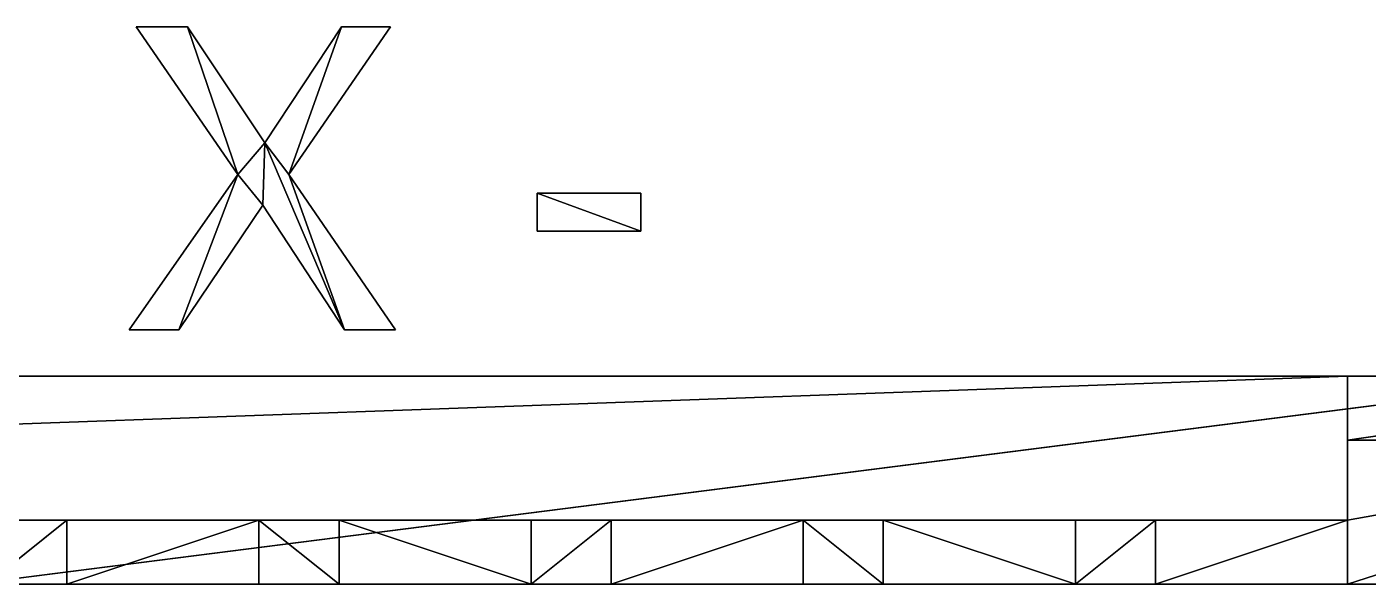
# Model space of a CAD drawing. Extents: x 0 to 171, y -3 to 23.
# Drawn here: x 106.75 to 148.64, y 5.25 to 22.66 of the extents above; entities that cross this region are included whole.
import ezdxf

# ---------------------------------------------------------------- set-up
doc = ezdxf.new("R2010")
doc.units = 0
doc.layers.get('0').update_dxf_attribs({"color": 13, "linetype": 'CONTINUOUS'})

# ---------------------------------------------------------------- blocks, each defined once
blk = doc.blocks.new('GROUP25_1')
at = {"color": 178}
for p, q in [((113.338, 18.046, 0.051), (110.162, 22.659, 0.051)), ((110.162, 22.659, 0.051), (111.766, 22.659, 0.051)), ((111.766, 22.659, 0.051), (114.182, 19.038, 0.051)), ((114.182, 19.038, 0.051), (116.579, 22.659, 0.051)), ((118.106, 22.659, 0.051), (114.93, 18.046, 0.051)), ((116.579, 22.659, 0.051), (118.106, 22.659, 0.051)), ((109.95, 13.194, 0.051), (113.338, 18.046, 0.051)), ((114.93, 18.046, 0.051), (118.261, 13.194, 0.051)), ((122.693, 17.466, 0.051), (125.927, 17.466, 0.051)), ((122.693, 16.274, 0.051), (122.693, 17.466, 0.051)), ((125.927, 17.466, 0.051), (125.927, 16.274, 0.051)), ((114.118, 17.086, 0.051), (111.496, 13.194, 0.051)), ((116.669, 13.194, 0.051), (114.118, 17.086, 0.051)), ((125.927, 16.274, 0.051), (122.693, 16.274, 0.051)), ((111.496, 13.194, 0.051), (109.95, 13.194, 0.051)), ((118.261, 13.194, 0.051), (116.669, 13.194, 0.051))]:
    blk.add_line(p, q, dxfattribs=at)
for p, q in [((6, 11.75, 27), (162, 11.75, 23)), ((6, 11.75, 27), (165, 11.75, 23)), ((6, 11.75, 27), (165, 11.75, 27)), ((162, 11.75, 23), (9, 11.75, 23)), ((9, 11.75, 23), (148, 11.75, 20.5)), ((9, 11.75, 23), (162, 11.75, 20.5)), ((15, 11.75, 34.5), (165, 11.75, 27)), ((15, 11.75, 34.5), (168, 11.75, 27)), ((148, 11.75, 20.5), (23, 11.75, 20.5)), ((148, 11.75, 20.5), (23, 7.25, 20.5)), ((168, 11.75, 27), (105, 11.75, 34.5)), ((105, 11.75, 34.5), (156, 11.75, 34.5)), ((105, 5.25, 34.5), (156, 11.75, 34.5)), ((162, 11.75, 20.5), (148, 11.75, 20.5)), ((162, 11.75, 20.5), (148, 9.75, 20.5)), ((148, 11.75, 20.5), (148, 9.75, 20.5)), ((162, 9.75, 20.5), (148, 9.75, 20.5)), ((162, 9.75, 20.5), (148, 7.25, 20.5)), ((162, 9.75, 20.5), (148, 5.25, 20.5)), ((148, 9.75, 20.5), (148, 7.25, 20.5)), ((23, 7.25, 20.5), (108, 7.25, 14)), ((23, 7.25, 20.5), (114, 7.25, 14)), ((23, 7.25, 20.5), (116.5, 7.25, 14)), ((23, 7.25, 20.5), (122.5, 7.25, 14)), ((23, 7.25, 20.5), (125, 7.25, 14)), ((23, 7.25, 20.5), (131, 7.25, 14)), ((23, 7.25, 20.5), (133.5, 7.25, 14)), ((23, 7.25, 20.5), (139.5, 7.25, 14)), ((23, 7.25, 20.5), (142, 7.25, 14)), ((23, 7.25, 20.5), (148, 7.25, 20.5)), ((108, 7.25, 14), (105.5, 5.25, 14)), ((105.5, 7.25, 14), (108, 7.25, 14)), ((114, 7.25), (108, 5.25)), ((108, 5.25), (108, 7.25)), ((108, 7.25), (114, 7.25)), ((108, 7.25, 14), (108, 5.25, 14)), ((108, 7.25, 14), (108, 5.25)), ((108, 7.25, 14), (108, 7.25)), ((114, 7.25, 14), (108, 7.25, 14)), ((108, 7.25, 14), (114, 7.25)), ((108, 7.25, 14), (114, 7.25, 8)), ((114, 5.25), (114, 7.25, 8)), ((114, 7.25, 8), (114, 5.25, 8)), ((114, 5.25), (114, 7.25)), ((114, 7.25), (114, 7.25, 8)), ((114, 5.25, 8), (114, 7.25, 14)), ((114, 7.25, 14), (114, 5.25, 14)), ((114, 7.25, 8), (114, 7.25, 14)), ((114, 7.25, 14), (116.5, 5.25, 14)), ((114, 7.25, 14), (116.5, 7.25, 14)), ((116.5, 7.25), (122.5, 5.25)), ((116.5, 5.25), (116.5, 7.25)), ((116.5, 7.25), (122.5, 7.25)), ((116.5, 7.25, 14), (116.5, 5.25, 14)), ((116.5, 7.25, 14), (116.5, 5.25)), ((116.5, 7.25, 14), (116.5, 7.25)), ((122.5, 7.25, 14), (116.5, 7.25, 14)), ((116.5, 7.25, 14), (122.5, 7.25)), ((122.5, 5.25), (122.5, 7.25, 14)), ((122.5, 7.25, 14), (122.5, 5.25, 14)), ((122.5, 5.25), (122.5, 7.25)), ((122.5, 7.25), (122.5, 7.25, 14)), ((125, 7.25, 14), (122.5, 5.25, 14)), ((122.5, 7.25, 14), (125, 7.25, 14)), ((131, 7.25), (125, 5.25)), ((125, 5.25), (125, 7.25)), ((125, 7.25), (131, 7.25)), ((125, 7.25, 14), (125, 5.25, 14)), ((125, 7.25, 14), (125, 5.25)), ((125, 7.25, 14), (125, 7.25)), ((131, 7.25, 14), (125, 7.25, 14)), ((125, 7.25, 14), (131, 7.25)), ((125, 7.25, 14), (131, 7.25, 8)), ((131, 5.25), (131, 7.25, 8)), ((131, 7.25, 8), (131, 5.25, 8)), ((131, 5.25), (131, 7.25)), ((131, 7.25), (131, 7.25, 8)), ((131, 7.25, 8), (131, 5.25, 14)), ((131, 7.25, 8), (131, 7.25, 14)), ((131, 7.25, 14), (131, 5.25, 14)), ((131, 7.25, 14), (133.5, 5.25, 14)), ((131, 7.25, 14), (133.5, 7.25, 14)), ((133.5, 7.25), (139.5, 5.25)), ((133.5, 5.25), (133.5, 7.25)), ((133.5, 7.25), (139.5, 7.25)), ((133.5, 7.25, 14), (133.5, 5.25, 14)), ((133.5, 7.25, 14), (133.5, 5.25)), ((133.5, 7.25, 14), (133.5, 7.25)), ((139.5, 7.25, 14), (133.5, 7.25, 14)), ((133.5, 7.25, 14), (139.5, 7.25)), ((139.5, 7.25), (139.5, 5.25, 14)), ((139.5, 5.25), (139.5, 7.25)), ((139.5, 7.25), (139.5, 7.25, 14)), ((139.5, 7.25, 14), (139.5, 5.25, 14)), ((142, 7.25, 14), (139.5, 5.25, 14)), ((139.5, 7.25, 14), (142, 7.25, 14)), ((148, 7.25), (142, 5.25)), ((142, 5.25), (142, 7.25)), ((142, 7.25), (148, 7.25)), ((142, 7.25, 14), (142, 5.25, 14)), ((142, 7.25, 14), (142, 5.25)), ((142, 7.25, 14), (142, 7.25)), ((142, 7.25, 14), (148, 7.25)), ((142, 7.25, 14), (148, 7.25, 20.5)), ((148, 7.25), (148, 5.25)), ((148, 7.25), (148, 5.25, 20.5)), ((148, 7.25), (148, 7.25, 20.5)), ((148, 7.25, 20.5), (148, 5.25, 20.5)), ((162, 5.25, 34.5), (3, 5.25, 27)), ((162, 5.25, 34.5), (6, 5.25, 23)), ((162, 5.25, 34.5), (6, 5.25, 27)), ((162, 5.25, 23), (9, 5.25, 20.5)), ((162, 5.25, 23), (9, 5.25, 23)), ((162, 5.25, 34.5), (9, 5.25, 23)), ((162, 5.25, 23), (23, 5.25, 20.5)), ((23, 5.25, 20.5), (148, 5.25, 20.5)), ((148, 5.25, 20.5), (37.5, 5.25, 14)), ((148, 5.25, 20.5), (40, 5.25, 14)), ((148, 5.25, 20.5), (46, 5.25, 14)), ((148, 5.25, 20.5), (48.5, 5.25, 14)), ((148, 5.25, 20.5), (54.5, 5.25, 14)), ((148, 5.25, 20.5), (57, 5.25, 14)), ((148, 5.25, 20.5), (63, 5.25, 14)), ((148, 5.25, 20.5), (65.5, 5.25, 14)), ((148, 5.25, 20.5), (71.5, 5.25, 14)), ((148, 5.25, 20.5), (74, 5.25, 14)), ((156, 5.25, 34.5), (105, 5.25, 34.5)), ((105.5, 5.25, 14), (108, 5.25, 14)), ((114, 5.25), (108, 5.25)), ((108, 5.25), (108, 5.25, 14)), ((114, 5.25, 8), (108, 5.25)), ((114, 5.25, 8), (108, 5.25, 14)), ((108, 5.25, 14), (114, 5.25, 14)), ((114, 5.25, 8), (114, 5.25)), ((114, 5.25, 14), (114, 5.25, 8)), ((114, 5.25, 14), (116.5, 5.25, 14)), ((122.5, 5.25), (116.5, 5.25)), ((116.5, 5.25), (116.5, 5.25, 14)), ((122.5, 5.25, 14), (116.5, 5.25)), ((116.5, 5.25, 14), (122.5, 5.25, 14)), ((122.5, 5.25, 14), (122.5, 5.25)), ((122.5, 5.25, 14), (125, 5.25, 14)), ((131, 5.25), (125, 5.25)), ((125, 5.25), (125, 5.25, 14)), ((131, 5.25), (125, 5.25, 14)), ((131, 5.25, 8), (125, 5.25, 14)), ((125, 5.25, 14), (131, 5.25, 14)), ((131, 5.25, 8), (131, 5.25)), ((131, 5.25, 14), (131, 5.25, 8)), ((131, 5.25, 14), (133.5, 5.25, 14)), ((139.5, 5.25), (133.5, 5.25)), ((133.5, 5.25), (133.5, 5.25, 14)), ((139.5, 5.25), (133.5, 5.25, 14)), ((133.5, 5.25, 14), (139.5, 5.25, 14)), ((139.5, 5.25, 14), (139.5, 5.25)), ((142, 5.25, 14), (139.5, 5.25, 14)), ((148, 5.25, 20.5), (139.5, 5.25, 14)), ((148, 5.25), (142, 5.25)), ((142, 5.25), (142, 5.25, 14)), ((148, 5.25, 20.5), (142, 5.25)), ((148, 5.25, 20.5), (142, 5.25, 14)), ((148, 5.25, 20.5), (148, 5.25)), ((162, 5.25, 20.5), (148, 5.25, 20.5)), ((162, 5.25, 23), (148, 5.25, 20.5))]:
    blk.add_line(p, q)
mesh = blk.add_polyface(dxfattribs=at)
corners = [(111.496, 13.194, 0.051), (113.338, 18.046, 0.051), (109.95, 13.194, 0.051), (114.118, 17.086, 0.051), (111.766, 22.659, 0.051), (110.162, 22.659, 0.051), (114.182, 19.038, 0.051), (116.669, 13.194, 0.051), (114.93, 18.046, 0.051), (118.261, 13.194, 0.051), (116.579, 22.659, 0.051), (118.106, 22.659, 0.051)]
mesh.append_faces([[corners[k] for k in face] for face in [(0, 1, 2), (1, 4, 5), (8, 7, 9), (10, 8, 11)]], dxfattribs={"vtx0": -1, "color": 178})
mesh.append_faces([[corners[k] for k in face] for face in [(4, 1, 6)]], dxfattribs={"vtx0": -1, "vtx1": -1, "color": 178})
mesh.append_faces([[corners[k] for k in face] for face in [(6, 1, 3), (6, 7, 8)]], dxfattribs={"vtx0": -1, "vtx1": -1, "vtx2": -1, "color": 178})
mesh.append_faces([[corners[k] for k in face] for face in [(1, 0, 3), (6, 3, 7), (8, 10, 6)]], dxfattribs={"vtx0": -1, "vtx2": -1, "color": 178})
mesh = blk.add_polyface(dxfattribs=at)
corners = [(125.927, 16.274, 0.051), (122.693, 17.466, 0.051), (122.693, 16.274, 0.051), (125.927, 17.466, 0.051)]
mesh.append_faces([[corners[k] for k in face] for face in [(0, 1, 2), (1, 0, 3)]], dxfattribs={"vtx0": -1, "color": 178})
mesh = blk.add_polyface()
corners = [(6, 11.75, 27), (162, 11.75, 23), (9, 11.75, 23)]
mesh.append_faces([[corners[k] for k in face] for face in [(0, 1, 2)]])
mesh = blk.add_polyface()
corners = [(6, 11.75, 27), (165, 11.75, 23), (162, 11.75, 23)]
mesh.append_faces([[corners[k] for k in face] for face in [(0, 1, 2)]])
mesh = blk.add_polyface()
corners = [(165, 11.75, 27), (165, 11.75, 23), (6, 11.75, 27)]
mesh.append_faces([[corners[k] for k in face] for face in [(0, 1, 2)]])
mesh = blk.add_polyface()
corners = [(15, 11.75, 34.5), (165, 11.75, 27), (6, 11.75, 27)]
mesh.append_faces([[corners[k] for k in face] for face in [(0, 1, 2)]])
mesh = blk.add_polyface()
corners = [(9, 11.75, 23), (148, 11.75, 20.5), (23, 11.75, 20.5)]
mesh.append_faces([[corners[k] for k in face] for face in [(0, 1, 2)]])
mesh = blk.add_polyface()
corners = [(9, 11.75, 23), (162, 11.75, 20.5), (148, 11.75, 20.5)]
mesh.append_faces([[corners[k] for k in face] for face in [(0, 1, 2)]])
mesh = blk.add_polyface()
corners = [(162, 11.75, 23), (162, 11.75, 20.5), (9, 11.75, 23)]
mesh.append_faces([[corners[k] for k in face] for face in [(0, 1, 2)]])
mesh = blk.add_polyface()
corners = [(15, 11.75, 34.5), (168, 11.75, 27), (165, 11.75, 27)]
mesh.append_faces([[corners[k] for k in face] for face in [(0, 1, 2)]])
mesh = blk.add_polyface()
corners = [(15, 11.75, 34.5), (105, 11.75, 34.5), (168, 11.75, 27), (66, 11.75, 34.5)]
mesh.append_faces([[corners[k] for k in face] for face in [(0, 1, 2), (1, 0, 3)]], dxfattribs={"vtx0": -1})
mesh = blk.add_polyface()
corners = [(148, 11.75, 20.5), (23, 7.25, 20.5), (23, 11.75, 20.5)]
mesh.append_faces([[corners[k] for k in face] for face in [(0, 1, 2)]])
mesh = blk.add_polyface()
corners = [(148, 11.75, 20.5), (148, 7.25, 20.5), (23, 7.25, 20.5), (148, 9.75, 20.5)]
mesh.append_faces([[corners[k] for k in face] for face in [(0, 1, 2), (1, 0, 3)]], dxfattribs={"vtx0": -1})
mesh = blk.add_polyface()
corners = [(156, 11.75, 34.5), (168, 11.75, 27), (105, 11.75, 34.5)]
mesh.append_faces([[corners[k] for k in face] for face in [(0, 1, 2)]])
mesh = blk.add_polyface()
corners = [(156, 11.75, 34.5), (105, 11.75, 34.5), (105, 5.25, 34.5)]
mesh.append_faces([[corners[k] for k in face] for face in [(0, 1, 2)]])
mesh = blk.add_polyface()
corners = [(156, 11.75, 34.5), (105, 5.25, 34.5), (156, 5.25, 34.5)]
mesh.append_faces([[corners[k] for k in face] for face in [(0, 1, 2)]])
mesh = blk.add_polyface()
corners = [(162, 11.75, 20.5), (148, 9.75, 20.5), (148, 11.75, 20.5)]
mesh.append_faces([[corners[k] for k in face] for face in [(0, 1, 2)]])
mesh = blk.add_polyface()
corners = [(162, 9.75, 20.5), (148, 9.75, 20.5), (162, 11.75, 20.5)]
mesh.append_faces([[corners[k] for k in face] for face in [(0, 1, 2)]])
mesh = blk.add_polyface()
corners = [(162, 9.75, 20.5), (148, 7.25, 20.5), (148, 9.75, 20.5)]
mesh.append_faces([[corners[k] for k in face] for face in [(0, 1, 2)]])
mesh = blk.add_polyface()
corners = [(162, 9.75, 20.5), (148, 5.25, 20.5), (148, 7.25, 20.5)]
mesh.append_faces([[corners[k] for k in face] for face in [(0, 1, 2)]])
mesh = blk.add_polyface()
corners = [(162, 5.25, 20.5), (148, 5.25, 20.5), (162, 9.75, 20.5)]
mesh.append_faces([[corners[k] for k in face] for face in [(0, 1, 2)]])
mesh = blk.add_polyface()
corners = [(23, 7.25, 20.5), (108, 7.25, 14), (105.5, 7.25, 14)]
mesh.append_faces([[corners[k] for k in face] for face in [(0, 1, 2)]])
mesh = blk.add_polyface()
corners = [(23, 7.25, 20.5), (114, 7.25, 14), (108, 7.25, 14)]
mesh.append_faces([[corners[k] for k in face] for face in [(0, 1, 2)]])
mesh = blk.add_polyface()
corners = [(23, 7.25, 20.5), (116.5, 7.25, 14), (114, 7.25, 14)]
mesh.append_faces([[corners[k] for k in face] for face in [(0, 1, 2)]])
mesh = blk.add_polyface()
corners = [(23, 7.25, 20.5), (122.5, 7.25, 14), (116.5, 7.25, 14)]
mesh.append_faces([[corners[k] for k in face] for face in [(0, 1, 2)]])
mesh = blk.add_polyface()
corners = [(23, 7.25, 20.5), (125, 7.25, 14), (122.5, 7.25, 14)]
mesh.append_faces([[corners[k] for k in face] for face in [(0, 1, 2)]])
mesh = blk.add_polyface()
corners = [(23, 7.25, 20.5), (131, 7.25, 14), (125, 7.25, 14)]
mesh.append_faces([[corners[k] for k in face] for face in [(0, 1, 2)]])
mesh = blk.add_polyface()
corners = [(23, 7.25, 20.5), (133.5, 7.25, 14), (131, 7.25, 14)]
mesh.append_faces([[corners[k] for k in face] for face in [(0, 1, 2)]])
mesh = blk.add_polyface()
corners = [(23, 7.25, 20.5), (139.5, 7.25, 14), (133.5, 7.25, 14)]
mesh.append_faces([[corners[k] for k in face] for face in [(0, 1, 2)]])
mesh = blk.add_polyface()
corners = [(23, 7.25, 20.5), (142, 7.25, 14), (139.5, 7.25, 14)]
mesh.append_faces([[corners[k] for k in face] for face in [(0, 1, 2)]])
mesh = blk.add_polyface()
corners = [(148, 7.25, 20.5), (142, 7.25, 14), (23, 7.25, 20.5)]
mesh.append_faces([[corners[k] for k in face] for face in [(0, 1, 2)]])
mesh = blk.add_polyface()
corners = [(108, 7.25, 14), (105.5, 5.25, 14), (105.5, 7.25, 14)]
mesh.append_faces([[corners[k] for k in face] for face in [(0, 1, 2)]])
mesh = blk.add_polyface()
corners = [(108, 5.25, 14), (105.5, 5.25, 14), (108, 7.25, 14)]
mesh.append_faces([[corners[k] for k in face] for face in [(0, 1, 2)]])
mesh = blk.add_polyface()
corners = [(114, 7.25), (108, 5.25), (108, 7.25)]
mesh.append_faces([[corners[k] for k in face] for face in [(0, 1, 2)]])
mesh = blk.add_polyface()
corners = [(114, 5.25), (108, 5.25), (114, 7.25)]
mesh.append_faces([[corners[k] for k in face] for face in [(0, 1, 2)]])
mesh = blk.add_polyface()
corners = [(108, 7.25, 14), (108, 5.25), (108, 5.25, 14)]
mesh.append_faces([[corners[k] for k in face] for face in [(0, 1, 2)]])
mesh = blk.add_polyface()
corners = [(108, 7.25), (108, 5.25), (108, 7.25, 14)]
mesh.append_faces([[corners[k] for k in face] for face in [(0, 1, 2)]])
mesh = blk.add_polyface()
corners = [(108, 7.25, 14), (114, 7.25), (108, 7.25)]
mesh.append_faces([[corners[k] for k in face] for face in [(0, 1, 2)]])
mesh = blk.add_polyface()
corners = [(108, 7.25, 14), (114, 7.25, 8), (114, 7.25)]
mesh.append_faces([[corners[k] for k in face] for face in [(0, 1, 2)]])
mesh = blk.add_polyface()
corners = [(114, 7.25, 14), (114, 7.25, 8), (108, 7.25, 14)]
mesh.append_faces([[corners[k] for k in face] for face in [(0, 1, 2)]])
mesh = blk.add_polyface()
corners = [(114, 7.25, 8), (114, 5.25, 8), (114, 5.25)]
mesh.append_faces([[corners[k] for k in face] for face in [(0, 1, 2)]])
mesh = blk.add_polyface()
corners = [(114, 7.25), (114, 7.25, 8), (114, 5.25)]
mesh.append_faces([[corners[k] for k in face] for face in [(0, 1, 2)]])
mesh = blk.add_polyface()
corners = [(114, 7.25, 14), (114, 5.25, 14), (114, 5.25, 8)]
mesh.append_faces([[corners[k] for k in face] for face in [(0, 1, 2)]])
mesh = blk.add_polyface()
corners = [(114, 7.25, 14), (114, 5.25, 8), (114, 7.25, 8)]
mesh.append_faces([[corners[k] for k in face] for face in [(0, 1, 2)]])
mesh = blk.add_polyface()
corners = [(116.5, 5.25, 14), (114, 5.25, 14), (114, 7.25, 14)]
mesh.append_faces([[corners[k] for k in face] for face in [(0, 1, 2)]])
mesh = blk.add_polyface()
corners = [(116.5, 5.25, 14), (114, 7.25, 14), (116.5, 7.25, 14)]
mesh.append_faces([[corners[k] for k in face] for face in [(0, 1, 2)]])
mesh = blk.add_polyface()
corners = [(122.5, 5.25), (116.5, 5.25), (116.5, 7.25)]
mesh.append_faces([[corners[k] for k in face] for face in [(0, 1, 2)]])
mesh = blk.add_polyface()
corners = [(122.5, 5.25), (116.5, 7.25), (122.5, 7.25)]
mesh.append_faces([[corners[k] for k in face] for face in [(0, 1, 2)]])
mesh = blk.add_polyface()
corners = [(116.5, 7.25, 14), (116.5, 5.25), (116.5, 5.25, 14)]
mesh.append_faces([[corners[k] for k in face] for face in [(0, 1, 2)]])
mesh = blk.add_polyface()
corners = [(116.5, 7.25), (116.5, 5.25), (116.5, 7.25, 14)]
mesh.append_faces([[corners[k] for k in face] for face in [(0, 1, 2)]])
mesh = blk.add_polyface()
corners = [(116.5, 7.25, 14), (122.5, 7.25), (116.5, 7.25)]
mesh.append_faces([[corners[k] for k in face] for face in [(0, 1, 2)]])
mesh = blk.add_polyface()
corners = [(122.5, 7.25, 14), (122.5, 7.25), (116.5, 7.25, 14)]
mesh.append_faces([[corners[k] for k in face] for face in [(0, 1, 2)]])
mesh = blk.add_polyface()
corners = [(122.5, 7.25, 14), (122.5, 5.25, 14), (122.5, 5.25)]
mesh.append_faces([[corners[k] for k in face] for face in [(0, 1, 2)]])
mesh = blk.add_polyface()
corners = [(122.5, 7.25), (122.5, 7.25, 14), (122.5, 5.25)]
mesh.append_faces([[corners[k] for k in face] for face in [(0, 1, 2)]])
mesh = blk.add_polyface()
corners = [(125, 7.25, 14), (122.5, 5.25, 14), (122.5, 7.25, 14)]
mesh.append_faces([[corners[k] for k in face] for face in [(0, 1, 2)]])
mesh = blk.add_polyface()
corners = [(125, 5.25, 14), (122.5, 5.25, 14), (125, 7.25, 14)]
mesh.append_faces([[corners[k] for k in face] for face in [(0, 1, 2)]])
mesh = blk.add_polyface()
corners = [(131, 7.25), (125, 5.25), (125, 7.25)]
mesh.append_faces([[corners[k] for k in face] for face in [(0, 1, 2)]])
mesh = blk.add_polyface()
corners = [(131, 5.25), (125, 5.25), (131, 7.25)]
mesh.append_faces([[corners[k] for k in face] for face in [(0, 1, 2)]])
mesh = blk.add_polyface()
corners = [(125, 7.25, 14), (125, 5.25), (125, 5.25, 14)]
mesh.append_faces([[corners[k] for k in face] for face in [(0, 1, 2)]])
mesh = blk.add_polyface()
corners = [(125, 7.25), (125, 5.25), (125, 7.25, 14)]
mesh.append_faces([[corners[k] for k in face] for face in [(0, 1, 2)]])
mesh = blk.add_polyface()
corners = [(125, 7.25, 14), (131, 7.25), (125, 7.25)]
mesh.append_faces([[corners[k] for k in face] for face in [(0, 1, 2)]])
mesh = blk.add_polyface()
corners = [(125, 7.25, 14), (131, 7.25, 8), (131, 7.25)]
mesh.append_faces([[corners[k] for k in face] for face in [(0, 1, 2)]])
mesh = blk.add_polyface()
corners = [(131, 7.25, 14), (131, 7.25, 8), (125, 7.25, 14)]
mesh.append_faces([[corners[k] for k in face] for face in [(0, 1, 2)]])
mesh = blk.add_polyface()
corners = [(131, 7.25, 8), (131, 5.25, 8), (131, 5.25)]
mesh.append_faces([[corners[k] for k in face] for face in [(0, 1, 2)]])
mesh = blk.add_polyface()
corners = [(131, 7.25), (131, 7.25, 8), (131, 5.25)]
mesh.append_faces([[corners[k] for k in face] for face in [(0, 1, 2)]])
mesh = blk.add_polyface()
corners = [(131, 7.25, 8), (131, 5.25, 14), (131, 5.25, 8)]
mesh.append_faces([[corners[k] for k in face] for face in [(0, 1, 2)]])
mesh = blk.add_polyface()
corners = [(131, 7.25, 14), (131, 5.25, 14), (131, 7.25, 8)]
mesh.append_faces([[corners[k] for k in face] for face in [(0, 1, 2)]])
mesh = blk.add_polyface()
corners = [(133.5, 5.25, 14), (131, 5.25, 14), (131, 7.25, 14)]
mesh.append_faces([[corners[k] for k in face] for face in [(0, 1, 2)]])
mesh = blk.add_polyface()
corners = [(133.5, 5.25, 14), (131, 7.25, 14), (133.5, 7.25, 14)]
mesh.append_faces([[corners[k] for k in face] for face in [(0, 1, 2)]])
mesh = blk.add_polyface()
corners = [(139.5, 5.25), (133.5, 5.25), (133.5, 7.25)]
mesh.append_faces([[corners[k] for k in face] for face in [(0, 1, 2)]])
mesh = blk.add_polyface()
corners = [(139.5, 5.25), (133.5, 7.25), (139.5, 7.25)]
mesh.append_faces([[corners[k] for k in face] for face in [(0, 1, 2)]])
mesh = blk.add_polyface()
corners = [(133.5, 7.25, 14), (133.5, 5.25), (133.5, 5.25, 14)]
mesh.append_faces([[corners[k] for k in face] for face in [(0, 1, 2)]])
mesh = blk.add_polyface()
corners = [(133.5, 7.25), (133.5, 5.25), (133.5, 7.25, 14)]
mesh.append_faces([[corners[k] for k in face] for face in [(0, 1, 2)]])
mesh = blk.add_polyface()
corners = [(133.5, 7.25, 14), (139.5, 7.25), (133.5, 7.25)]
mesh.append_faces([[corners[k] for k in face] for face in [(0, 1, 2)]])
mesh = blk.add_polyface()
corners = [(139.5, 7.25, 14), (139.5, 7.25), (133.5, 7.25, 14)]
mesh.append_faces([[corners[k] for k in face] for face in [(0, 1, 2)]])
mesh = blk.add_polyface()
corners = [(139.5, 7.25), (139.5, 5.25, 14), (139.5, 5.25)]
mesh.append_faces([[corners[k] for k in face] for face in [(0, 1, 2)]])
mesh = blk.add_polyface()
corners = [(139.5, 7.25, 14), (139.5, 5.25, 14), (139.5, 7.25)]
mesh.append_faces([[corners[k] for k in face] for face in [(0, 1, 2)]])
mesh = blk.add_polyface()
corners = [(142, 7.25, 14), (139.5, 5.25, 14), (139.5, 7.25, 14)]
mesh.append_faces([[corners[k] for k in face] for face in [(0, 1, 2)]])
mesh = blk.add_polyface()
corners = [(142, 5.25, 14), (139.5, 5.25, 14), (142, 7.25, 14)]
mesh.append_faces([[corners[k] for k in face] for face in [(0, 1, 2)]])
mesh = blk.add_polyface()
corners = [(148, 7.25), (142, 5.25), (142, 7.25)]
mesh.append_faces([[corners[k] for k in face] for face in [(0, 1, 2)]])
mesh = blk.add_polyface()
corners = [(148, 5.25), (142, 5.25), (148, 7.25)]
mesh.append_faces([[corners[k] for k in face] for face in [(0, 1, 2)]])
mesh = blk.add_polyface()
corners = [(142, 7.25, 14), (142, 5.25), (142, 5.25, 14)]
mesh.append_faces([[corners[k] for k in face] for face in [(0, 1, 2)]])
mesh = blk.add_polyface()
corners = [(142, 7.25), (142, 5.25), (142, 7.25, 14)]
mesh.append_faces([[corners[k] for k in face] for face in [(0, 1, 2)]])
mesh = blk.add_polyface()
corners = [(142, 7.25, 14), (148, 7.25), (142, 7.25)]
mesh.append_faces([[corners[k] for k in face] for face in [(0, 1, 2)]])
mesh = blk.add_polyface()
corners = [(148, 7.25, 20.5), (148, 7.25), (142, 7.25, 14)]
mesh.append_faces([[corners[k] for k in face] for face in [(0, 1, 2)]])
mesh = blk.add_polyface()
corners = [(148, 7.25), (148, 5.25, 20.5), (148, 5.25)]
mesh.append_faces([[corners[k] for k in face] for face in [(0, 1, 2)]])
mesh = blk.add_polyface()
corners = [(148, 7.25, 20.5), (148, 5.25, 20.5), (148, 7.25)]
mesh.append_faces([[corners[k] for k in face] for face in [(0, 1, 2)]])
mesh = blk.add_polyface()
corners = [(162, 5.25, 34.5), (3, 5.25, 27), (6, 5.25, 27)]
mesh.append_faces([[corners[k] for k in face] for face in [(0, 1, 2)]])
mesh = blk.add_polyface()
corners = [(156, 5.25, 34.5), (105, 5.25, 34.5), (162, 5.25, 34.5), (66, 5.25, 34.5), (3, 5.25, 27)]
mesh.append_faces([[corners[k] for k in face] for face in [(2, 3, 4)]], dxfattribs={"vtx0": -1})
mesh.append_faces([[corners[k] for k in face] for face in [(3, 2, 1)]], dxfattribs={"vtx0": -1, "vtx1": -1})
mesh.append_faces([[corners[k] for k in face] for face in [(0, 1, 2)]], dxfattribs={"vtx1": -1})
mesh = blk.add_polyface()
corners = [(162, 5.25, 34.5), (6, 5.25, 23), (9, 5.25, 23)]
mesh.append_faces([[corners[k] for k in face] for face in [(0, 1, 2)]])
mesh = blk.add_polyface()
corners = [(162, 5.25, 34.5), (6, 5.25, 27), (6, 5.25, 23)]
mesh.append_faces([[corners[k] for k in face] for face in [(0, 1, 2)]])
mesh = blk.add_polyface()
corners = [(162, 5.25, 23), (9, 5.25, 20.5), (23, 5.25, 20.5)]
mesh.append_faces([[corners[k] for k in face] for face in [(0, 1, 2)]])
mesh = blk.add_polyface()
corners = [(9, 5.25, 23), (9, 5.25, 20.5), (162, 5.25, 23)]
mesh.append_faces([[corners[k] for k in face] for face in [(0, 1, 2)]])
mesh = blk.add_polyface()
corners = [(162, 5.25, 34.5), (9, 5.25, 23), (162, 5.25, 23)]
mesh.append_faces([[corners[k] for k in face] for face in [(0, 1, 2)]])
mesh = blk.add_polyface()
corners = [(162, 5.25, 23), (23, 5.25, 20.5), (148, 5.25, 20.5)]
mesh.append_faces([[corners[k] for k in face] for face in [(0, 1, 2)]])
mesh = blk.add_polyface()
corners = [(23, 5.25, 20.5), (37.5, 5.25, 14), (148, 5.25, 20.5)]
mesh.append_faces([[corners[k] for k in face] for face in [(0, 1, 2)]])
mesh = blk.add_polyface()
corners = [(148, 5.25, 20.5), (37.5, 5.25, 14), (40, 5.25, 14)]
mesh.append_faces([[corners[k] for k in face] for face in [(0, 1, 2)]])
mesh = blk.add_polyface()
corners = [(148, 5.25, 20.5), (40, 5.25, 14), (46, 5.25, 14)]
mesh.append_faces([[corners[k] for k in face] for face in [(0, 1, 2)]])
mesh = blk.add_polyface()
corners = [(148, 5.25, 20.5), (46, 5.25, 14), (48.5, 5.25, 14)]
mesh.append_faces([[corners[k] for k in face] for face in [(0, 1, 2)]])
mesh = blk.add_polyface()
corners = [(148, 5.25, 20.5), (48.5, 5.25, 14), (54.5, 5.25, 14)]
mesh.append_faces([[corners[k] for k in face] for face in [(0, 1, 2)]])
mesh = blk.add_polyface()
corners = [(148, 5.25, 20.5), (54.5, 5.25, 14), (57, 5.25, 14)]
mesh.append_faces([[corners[k] for k in face] for face in [(0, 1, 2)]])
mesh = blk.add_polyface()
corners = [(148, 5.25, 20.5), (57, 5.25, 14), (63, 5.25, 14)]
mesh.append_faces([[corners[k] for k in face] for face in [(0, 1, 2)]])
mesh = blk.add_polyface()
corners = [(148, 5.25, 20.5), (63, 5.25, 14), (65.5, 5.25, 14)]
mesh.append_faces([[corners[k] for k in face] for face in [(0, 1, 2)]])
mesh = blk.add_polyface()
corners = [(148, 5.25, 20.5), (65.5, 5.25, 14), (71.5, 5.25, 14)]
mesh.append_faces([[corners[k] for k in face] for face in [(0, 1, 2)]])
mesh = blk.add_polyface()
corners = [(148, 5.25, 20.5), (71.5, 5.25, 14), (74, 5.25, 14)]
mesh.append_faces([[corners[k] for k in face] for face in [(0, 1, 2)]])
mesh = blk.add_polyface()
corners = [(148, 5.25, 20.5), (133.5, 5.25, 14), (139.5, 5.25, 14), (131, 5.25, 14), (125, 5.25, 14), (122.5, 5.25, 14), (116.5, 5.25, 14), (114, 5.25, 14), (108, 5.25, 14), (105.5, 5.25, 14), (99.5, 5.25, 14), (97, 5.25, 14), (91, 5.25, 14), (88.5, 5.25, 14), (74, 5.25, 14), (80, 5.25, 14), (82.5, 5.25, 14)]
mesh.append_faces([[corners[k] for k in face] for face in [(0, 1, 2), (13, 15, 16)]], dxfattribs={"vtx0": -1})
mesh.append_faces([[corners[k] for k in face] for face in [(1, 0, 3), (3, 0, 4), (4, 0, 5), (5, 0, 6), (6, 0, 7), (7, 0, 8), (8, 0, 9), (9, 0, 10), (10, 0, 11), (11, 0, 12), (12, 0, 13), (15, 13, 14)]], dxfattribs={"vtx0": -1, "vtx1": -1})
mesh.append_faces([[corners[k] for k in face] for face in [(13, 0, 14)]], dxfattribs={"vtx0": -1, "vtx2": -1})
mesh = blk.add_polyface()
corners = [(114, 5.25, 8), (108, 5.25), (114, 5.25)]
mesh.append_faces([[corners[k] for k in face] for face in [(0, 1, 2)]])
mesh = blk.add_polyface()
corners = [(108, 5.25, 14), (108, 5.25), (114, 5.25, 8)]
mesh.append_faces([[corners[k] for k in face] for face in [(0, 1, 2)]])
mesh = blk.add_polyface()
corners = [(108, 5.25, 14), (114, 5.25, 8), (114, 5.25, 14)]
mesh.append_faces([[corners[k] for k in face] for face in [(0, 1, 2)]])
mesh = blk.add_polyface()
corners = [(122.5, 5.25, 14), (116.5, 5.25), (122.5, 5.25)]
mesh.append_faces([[corners[k] for k in face] for face in [(0, 1, 2)]])
mesh = blk.add_polyface()
corners = [(116.5, 5.25, 14), (116.5, 5.25), (122.5, 5.25, 14)]
mesh.append_faces([[corners[k] for k in face] for face in [(0, 1, 2)]])
mesh = blk.add_polyface()
corners = [(125, 5.25, 14), (125, 5.25), (131, 5.25)]
mesh.append_faces([[corners[k] for k in face] for face in [(0, 1, 2)]])
mesh = blk.add_polyface()
corners = [(125, 5.25, 14), (131, 5.25), (131, 5.25, 8)]
mesh.append_faces([[corners[k] for k in face] for face in [(0, 1, 2)]])
mesh = blk.add_polyface()
corners = [(125, 5.25, 14), (131, 5.25, 8), (131, 5.25, 14)]
mesh.append_faces([[corners[k] for k in face] for face in [(0, 1, 2)]])
mesh = blk.add_polyface()
corners = [(133.5, 5.25, 14), (133.5, 5.25), (139.5, 5.25)]
mesh.append_faces([[corners[k] for k in face] for face in [(0, 1, 2)]])
mesh = blk.add_polyface()
corners = [(133.5, 5.25, 14), (139.5, 5.25), (139.5, 5.25, 14)]
mesh.append_faces([[corners[k] for k in face] for face in [(0, 1, 2)]])
mesh = blk.add_polyface()
corners = [(148, 5.25, 20.5), (139.5, 5.25, 14), (142, 5.25, 14)]
mesh.append_faces([[corners[k] for k in face] for face in [(0, 1, 2)]])
mesh = blk.add_polyface()
corners = [(148, 5.25, 20.5), (142, 5.25), (148, 5.25)]
mesh.append_faces([[corners[k] for k in face] for face in [(0, 1, 2)]])
mesh = blk.add_polyface()
corners = [(148, 5.25, 20.5), (142, 5.25, 14), (142, 5.25)]
mesh.append_faces([[corners[k] for k in face] for face in [(0, 1, 2)]])
mesh = blk.add_polyface()
corners = [(162, 5.25, 23), (148, 5.25, 20.5), (162, 5.25, 20.5)]
mesh.append_faces([[corners[k] for k in face] for face in [(0, 1, 2)]])

msp = doc.modelspace()

# ---------------------------------------------------------------- block references
msp.add_blockref('GROUP25_1', (0, 0))

doc.saveas('drawing.dxf')
